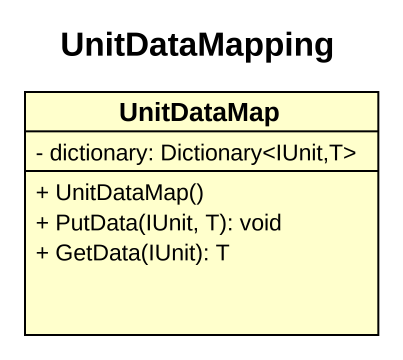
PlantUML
@startuml
title UnitDataMapping
hide circle
hide empty members
skinparam classAttributeIconSize 0
class UnitDataMap {
  - dictionary: Dictionary<IUnit,T>
  + UnitDataMap()
  + PutData(IUnit, T): void
  + GetData(IUnit): T
}
@enduml
